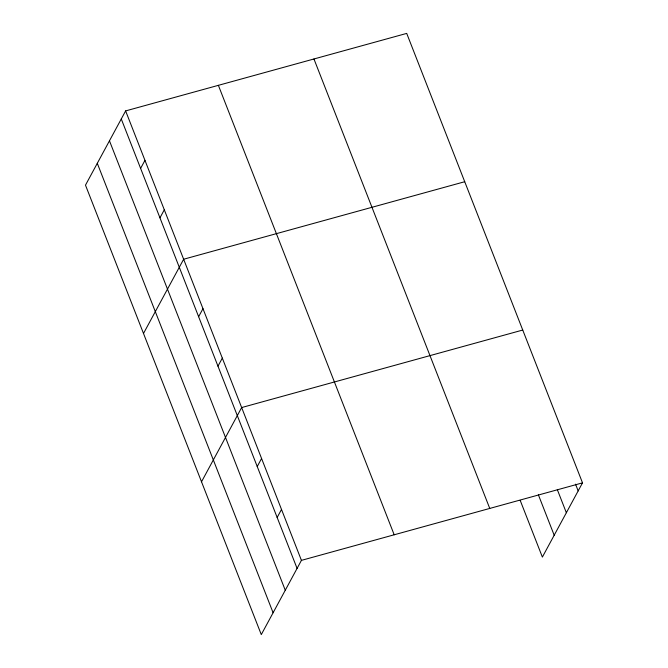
<?xml version="1.0" encoding="UTF-8"?>
<svg xmlns="http://www.w3.org/2000/svg" width="668" height="668" viewBox="0 0 668 668"><rect width="100%" height="100%" fill="white"/><g stroke="black" fill="none" stroke-linecap="round" stroke-linejoin="round"><path stroke-width="1" d="M125.626 110.913L85.487 185.145L261.288 634.6L301.427 560.369L582.513 482.855L406.712 33.4L125.626 110.913L301.427 560.369M140.614 168.394L144.964 160.353M159.953 217.835L164.303 209.794M143.503 333.466L183.642 259.234L464.728 181.721M198.63 316.716L202.98 308.674M217.968 366.156L222.319 358.115M201.519 481.787L241.657 407.555L522.743 330.042M257.23 466.531L261.58 458.49M277.153 517.475L281.504 509.433M582.513 482.855L542.374 557.087L520.197 500.382M575.532 484.166L578.171 490.896M557.337 489.669L566.355 512.74M538.4 494.871L554.19 535.243M313.952 58.984L489.753 508.431M218.378 85.337L394.187 534.784M121.275 118.954L297.076 568.41M109.46 140.798L285.269 590.253M97.294 163.309L273.103 612.756"/></g></svg>
